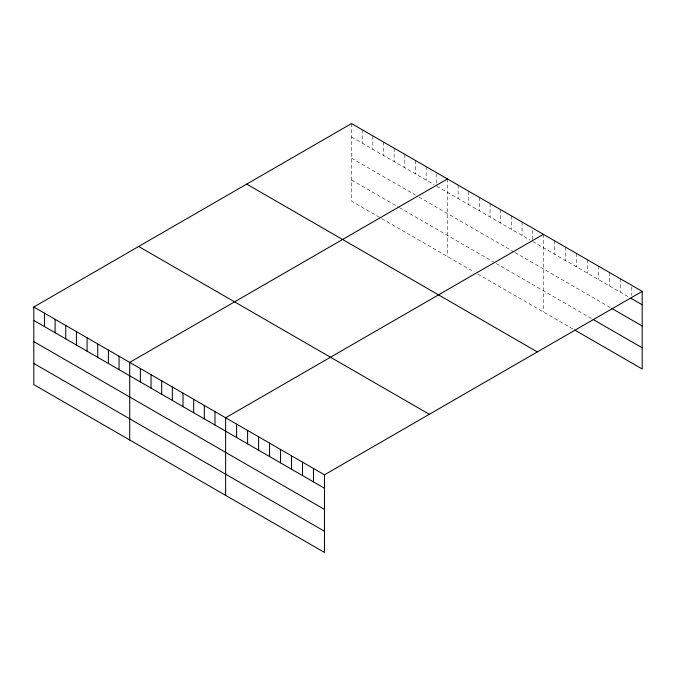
<?xml version="1.0" encoding="UTF-8"?>
<svg xmlns="http://www.w3.org/2000/svg" width="676" height="676" viewBox="0 0 676 676"><rect width="100%" height="100%" fill="white"/><g stroke="black" fill="none" stroke-linecap="round" stroke-linejoin="round"><path stroke-width="0.51" stroke-dasharray="3.38 2.54" d="M351.537 123.573L351.537 201.178L380.85 218.095M351.537 136.983L434.136 184.666M436.797 186.204L530.052 240.048M532.713 241.585L629.533 297.474M351.537 158.167L415.486 195.085M419.035 197.13L514.064 251.996M514.951 252.511L610.943 307.935M351.537 179.993L398.612 207.169M399.499 207.676L495.415 263.057M496.302 263.572L591.517 318.54M381.737 218.61L474.104 271.938M477.653 273.983L573.78 329.482M631.223 287.106L631.223 295.361M620.238 278.706L620.238 292.116M609.262 272.36L609.262 285.771M598.277 266.023L598.277 279.433M587.3 259.685L587.3 273.096M576.315 253.348L576.315 266.758M565.339 247.002L565.339 260.412M554.354 240.664L554.354 254.075M543.377 234.327L543.377 311.932M532.713 230.237L532.713 239.524M522.058 222.024L522.058 235.434M511.402 215.864L511.402 229.274M500.747 209.712L500.747 223.122M490.083 203.56L490.083 216.971M479.428 197.409L479.428 210.819M468.772 191.257L468.772 204.667M458.117 185.097L458.117 198.507M447.453 178.946L447.453 256.55M436.797 173.825L436.797 183.111M426.142 166.642L426.142 180.053M415.486 160.491L415.486 173.901M404.823 154.339L404.823 167.749M394.167 148.179L394.167 161.589M383.512 142.028L383.512 155.438M372.856 135.876L372.856 149.286M362.192 129.724L362.192 143.135"/><path stroke-width="1.01" d="M642.2 291.381L324.463 474.822L324.463 552.427L33.8 384.619L33.8 307.014L351.537 123.573L642.2 291.381L642.2 368.986L574.625 329.972M447.453 178.946L129.716 362.395L129.716 440M543.377 234.327L225.64 417.768L225.64 495.373M631.223 298.454L642.2 304.791M611.788 308.417L642.2 325.976M593.207 319.52L642.2 347.802M246.681 184.109L537.344 351.917M138.656 246.478L429.319 414.287M33.8 307.014L324.463 474.822M33.8 320.424L324.463 488.233M33.8 341.608L324.463 509.417M33.8 363.435L324.463 531.243M313.478 468.485L313.478 481.895M302.502 462.147L302.502 475.558M291.517 455.81L291.517 469.22M280.54 449.464L280.54 462.874M269.563 443.126L269.563 456.537M258.578 436.789L258.578 450.199M247.602 430.451L247.602 443.862M236.617 424.105L236.617 437.516M214.976 411.616L214.976 425.027M204.321 405.465L204.321 418.875M193.666 399.313L193.666 412.723M183.01 393.162L183.01 406.563M172.346 387.002L172.346 400.412M161.691 380.85L161.691 394.26M151.035 374.698L151.035 388.108M140.38 368.547L140.38 381.957M119.061 356.235L119.061 369.645M108.405 350.084L108.405 363.494M97.75 343.932L97.75 357.342M87.086 337.78L87.086 351.19M76.43 331.629L76.43 345.039M65.775 325.477L65.775 338.887M55.119 319.317L55.119 332.727M44.455 313.165L44.455 326.576"/></g></svg>
